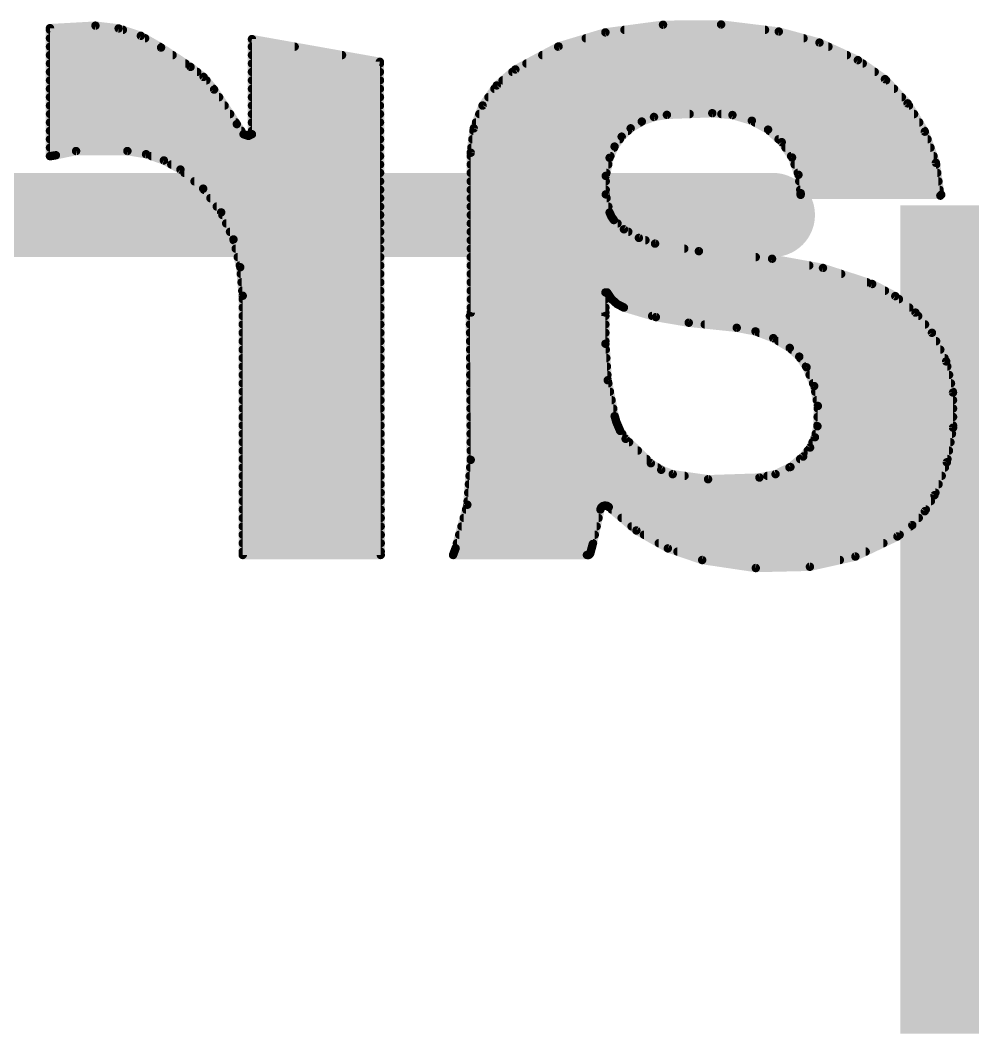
# Model space of a CAD drawing. Extents: x -90 to 26, y -1 to 33.
# Drawn here: x 16.143 to 19.018, y 13.48 to 16.539 of the extents above; entities that cross this region are included whole.
import ezdxf

# ---------------------------------------------------------------- set-up
doc = ezdxf.new("R2010")
doc.units = 0
for name, color, linetype in [('1', 12, 'CONTINUOUS'), ('21', 41, 'CONTINUOUS'), ('22', 40, 'CONTINUOUS')]:
    doc.layers.add(name, color=color, linetype=linetype)

# ---------------------------------------------------------------- blocks, each defined once
blk = doc.blocks.new('RECT')
blk.add_solid([(-0.5, -0.5), (0.5, -0.5), (-0.5, 0.5), (0.5, 0.5)])

msp = doc.modelspace()

# ---------------------------------------------------------------- linework, layer by layer
at = {"layer": '21', "const_width": 0.254}
msp.add_lwpolyline([(18.415, 15.9512), (15.748, 15.9512)], dxfattribs=at)
at = {"layer": '21', "const_width": 0.127}
msp.add_lwpolyline([(18.415, 15.8877, 1), (18.415, 16.0147)], format="xyb", dxfattribs=at)
at = {"layer": '22', "const_width": 0.0127}
for points in [[(16.2395, 16.5151, 1), (16.2267, 16.5151)], [(16.2327, 16.5214, 1), (16.2335, 16.5088)], [(16.2331, 16.5164, 1), (16.2331, 16.5037)], [(16.3711, 16.529, 1), (16.3695, 16.5164)], [(16.3707, 16.5164, 1), (16.3699, 16.529)], [(16.4424, 16.5203, 1), (16.4383, 16.5083)], [(16.4396, 16.508, 1), (16.4411, 16.5206)], [(16.4532, 16.5037, 1), (16.4532, 16.5164)], [(17.967, 16.5164, 1), (17.967, 16.5037)], [(18.0833, 16.5317, 1), (18.0834, 16.519)], [(18.0842, 16.5191, 1), (18.0825, 16.5317)], [(18.2595, 16.5325, 1), (18.258, 16.5199)], [(18.2588, 16.5199, 1), (18.2587, 16.5326)], [(18.3912, 16.5037, 1), (18.3912, 16.5164)], [(16.2331, 16.491, 1), (16.2331, 16.4782)], [(16.5105, 16.4975, 1), (16.5041, 16.4865)], [(16.5053, 16.486, 1), (16.5093, 16.498)], [(16.5201, 16.4782, 1), (16.5201, 16.491)], [(16.8438, 16.4884, 1), (16.8416, 16.4758)], [(16.8491, 16.4821, 1), (16.8363, 16.4821)], [(17.8503, 16.491, 1), (17.8503, 16.4782)], [(17.9087, 16.5087, 1), (17.9103, 16.4961)], [(17.9113, 16.4963, 1), (17.9077, 16.5085)], [(18.4345, 16.511, 1), (18.4311, 16.4988)], [(18.432, 16.4986, 1), (18.4336, 16.5112)], [(18.5074, 16.4782, 1), (18.5074, 16.491)], [(16.2331, 16.4656, 1), (16.2331, 16.4528)], [(16.5719, 16.462, 1), (16.5649, 16.4514)], [(16.5641, 16.4528, 1), (16.5641, 16.4656)], [(16.5652, 16.4512, 1), (16.5716, 16.4622)], [(16.8427, 16.4656, 1), (16.8427, 16.4528)], [(16.9716, 16.4528, 1), (16.9716, 16.4656)], [(17.7668, 16.4656, 1), (17.7668, 16.4528)], [(17.7663, 16.466, 1), (17.77, 16.4538)], [(17.7711, 16.4543, 1), (17.7651, 16.4655)], [(18.5583, 16.4773, 1), (18.553, 16.4657)], [(18.554, 16.4654, 1), (18.5573, 16.4776)], [(18.5826, 16.4528, 1), (18.5826, 16.4656)], [(16.2331, 16.4402, 1), (16.2331, 16.4275)], [(16.6032, 16.4275, 1), (16.6032, 16.4402)], [(16.8427, 16.4402, 1), (16.8427, 16.4275)], [(17.1145, 16.4275, 1), (17.1145, 16.4402)], [(17.719, 16.4402, 1), (17.719, 16.4275)], [(18.6382, 16.4275, 1), (18.6382, 16.4402)], [(18.6752, 16.4238, 1), (18.6678, 16.4134)], [(18.6689, 16.4128, 1), (18.6741, 16.4244)], [(16.2331, 16.4148, 1), (16.2331, 16.402)], [(16.6418, 16.402, 1), (16.6418, 16.4148)], [(16.6612, 16.4032, 1), (16.6534, 16.3932)], [(16.6538, 16.3929, 1), (16.6608, 16.4035)], [(16.8427, 16.4148, 1), (16.8427, 16.402)], [(17.2351, 16.4135, 1), (17.2225, 16.4135)], [(17.2277, 16.4072, 1), (17.2299, 16.4198)], [(17.2288, 16.402, 1), (17.2288, 16.4148)], [(17.6348, 16.3962, 1), (17.6408, 16.385)], [(17.6419, 16.3858, 1), (17.6337, 16.3954)], [(17.6713, 16.4148, 1), (17.6713, 16.402)], [(18.686, 16.402, 1), (18.686, 16.4148)], [(16.2331, 16.3894, 1), (16.2331, 16.3766)], [(16.2331, 16.364, 1), (16.2331, 16.3513)], [(16.6772, 16.3766, 1), (16.6772, 16.3894)], [(16.7016, 16.372, 1), (16.6919, 16.364)], [(16.6929, 16.363, 1), (16.7006, 16.373)], [(16.7053, 16.3513, 1), (16.7053, 16.364)], [(16.8427, 16.3894, 1), (16.8427, 16.3766)], [(16.8427, 16.364, 1), (16.8427, 16.3513)], [(17.2289, 16.3766, 1), (17.2289, 16.3894)], [(17.2289, 16.3513, 1), (17.2289, 16.364)], [(17.5994, 16.364, 1), (17.5994, 16.3513)], [(17.629, 16.3894, 1), (17.629, 16.3766)], [(18.7222, 16.3766, 1), (18.7222, 16.3894)], [(18.7579, 16.3655, 1), (18.7486, 16.3568)], [(18.7496, 16.3559, 1), (18.7569, 16.3663)], [(18.7566, 16.3513, 1), (18.7566, 16.364)], [(16.2331, 16.3386, 1), (16.2331, 16.3258)], [(16.7337, 16.3332, 1), (16.7231, 16.3262)], [(16.7235, 16.3257, 1), (16.7333, 16.3337)], [(16.7263, 16.3258, 1), (16.7263, 16.3386)], [(16.8427, 16.3386, 1), (16.8427, 16.3258)], [(17.2289, 16.3258, 1), (17.2289, 16.3386)], [(17.5745, 16.3386, 1), (17.5745, 16.3258)], [(17.5775, 16.3471, 1), (17.5858, 16.3375)], [(17.5868, 16.3386, 1), (17.5764, 16.346)], [(18.7804, 16.3258, 1), (18.7804, 16.3386)], [(16.2331, 16.3132, 1), (16.2331, 16.3004)], [(16.7435, 16.3004, 1), (16.7435, 16.3132)], [(16.8427, 16.3132, 1), (16.8427, 16.3004)], [(17.229, 16.3004, 1), (17.229, 16.3132)], [(17.5566, 16.3132, 1), (17.5566, 16.3004)], [(18.8041, 16.3004, 1), (18.8041, 16.3132)], [(16.2331, 16.2878, 1), (16.2331, 16.2751)], [(16.7602, 16.2751, 1), (16.7602, 16.2878)], [(16.8427, 16.2878, 1), (16.8427, 16.2751)], [(17.229, 16.2751, 1), (17.229, 16.2878)], [(17.5387, 16.2878, 1), (17.5387, 16.2751)], [(17.5337, 16.2855, 1), (17.5441, 16.2781)], [(17.5448, 16.2795, 1), (17.533, 16.2841)], [(18.827, 16.2915, 1), (18.8162, 16.2849)], [(18.817, 16.2838, 1), (18.8262, 16.2925)], [(18.8257, 16.2751, 1), (18.8257, 16.2878)], [(16.2331, 16.2624, 1), (16.2331, 16.2496)], [(16.2331, 16.237, 1), (16.2331, 16.2242)], [(16.7769, 16.2496, 1), (16.7769, 16.2624)], [(16.7936, 16.2242, 1), (16.7936, 16.237)], [(16.8427, 16.2624, 1), (16.8427, 16.2496)], [(16.8427, 16.237, 1), (16.8427, 16.2242)], [(17.2291, 16.2496, 1), (17.2291, 16.2624)], [(17.2291, 16.2242, 1), (17.2291, 16.237)], [(17.5191, 16.237, 1), (17.5191, 16.2242)], [(17.5289, 16.2624, 1), (17.5289, 16.2496)], [(18.0171, 16.2393, 1), (18.0215, 16.2274)], [(18.0148, 16.2242, 1), (18.0148, 16.237)], [(18.0226, 16.2279, 1), (18.016, 16.2388)], [(18.0551, 16.2534, 1), (18.0572, 16.2408)], [(18.0584, 16.2411, 1), (18.0539, 16.253)], [(18.0948, 16.2598, 1), (18.0952, 16.2472)], [(18.096, 16.2472, 1), (18.094, 16.2598)], [(18.1636, 16.2496, 1), (18.1636, 16.2624)], [(18.2327, 16.2648, 1), (18.2315, 16.2522)], [(18.2323, 16.2522, 1), (18.2319, 16.2648)], [(18.2595, 16.2624, 1), (18.2595, 16.2496)], [(18.2947, 16.259, 1), (18.2911, 16.2469)], [(18.2923, 16.2466, 1), (18.2935, 16.2593)], [(18.3546, 16.2413, 1), (18.3484, 16.2301)], [(18.3497, 16.2296, 1), (18.3533, 16.2418)], [(18.3608, 16.237, 1), (18.3608, 16.2242)], [(18.8412, 16.2496, 1), (18.8412, 16.2624)], [(18.8566, 16.2242, 1), (18.8566, 16.237)], [(16.2331, 16.2116, 1), (16.2331, 16.1989)], [(16.8023, 16.229, 1), (16.7917, 16.222)], [(16.7917, 16.222, 1), (16.8023, 16.229)], [(16.8105, 16.1989, 1), (16.8105, 16.2116)], [(16.8427, 16.2116, 1), (16.8427, 16.1989)], [(17.2292, 16.1989, 1), (17.2292, 16.2116)], [(17.5113, 16.2116, 1), (17.5113, 16.1989)], [(17.5185, 16.2119, 1), (17.5059, 16.2135)], [(17.5063, 16.215, 1), (17.5181, 16.2104)], [(17.9775, 16.1989, 1), (17.9775, 16.2116)], [(17.9824, 16.2182, 1), (17.989, 16.2074)], [(17.99, 16.2081, 1), (17.9814, 16.2175)], [(18.4047, 16.2135, 1), (18.3961, 16.2041)], [(18.3973, 16.2033, 1), (18.4035, 16.2144)], [(18.4044, 16.2116, 1), (18.4044, 16.1989)], [(18.8795, 16.2049, 1), (18.8676, 16.2007)], [(18.8681, 16.1995, 1), (18.879, 16.2061)], [(18.8721, 16.1989, 1), (18.8721, 16.2116)], [(16.2331, 16.1862, 1), (16.2331, 16.1734)], [(16.8193, 16.201, 1), (16.8153, 16.189)], [(16.812, 16.1915, 1), (16.8226, 16.1985)], [(16.8298, 16.1957, 1), (16.8354, 16.1843)], [(16.8306, 16.184, 1), (16.8346, 16.196)], [(16.8363, 16.195, 1), (16.8491, 16.195)], [(16.8455, 16.1893, 1), (16.8399, 16.2007)], [(17.2292, 16.1734, 1), (17.2292, 16.1862)], [(17.5081, 16.1862, 1), (17.5081, 16.1734)], [(17.9543, 16.1924, 1), (17.9629, 16.183)], [(17.953, 16.1734, 1), (17.953, 16.1862)], [(17.9638, 16.184, 1), (17.9535, 16.1914)], [(18.4322, 16.1862, 1), (18.4322, 16.1734)], [(18.4469, 16.1747, 1), (18.4363, 16.1676)], [(18.4373, 16.1665, 1), (18.4459, 16.1759)], [(18.8817, 16.1734, 1), (18.8817, 16.1862)], [(16.2331, 16.1608, 1), (16.2331, 16.1481)], [(16.3119, 16.1506, 1), (16.3119, 16.1379)], [(16.3132, 16.138, 1), (16.3106, 16.1504)], [(16.4679, 16.1505, 1), (16.4657, 16.1379)], [(16.4668, 16.1379, 1), (16.4668, 16.1506)], [(17.2293, 16.1481, 1), (17.2293, 16.1608)], [(17.5095, 16.1392, 1), (17.4967, 16.1392)], [(17.505, 16.1608, 1), (17.505, 16.1481)], [(17.932, 16.1613, 1), (17.9423, 16.154)], [(17.943, 16.1551, 1), (17.9314, 16.1602)], [(17.9357, 16.1481, 1), (17.9357, 16.1608)], [(18.4529, 16.1608, 1), (18.4529, 16.1481)], [(18.8907, 16.1481, 1), (18.8907, 16.1608)], [(16.2267, 16.129, 1), (16.2395, 16.129)], [(16.2331, 16.1354, 1), (16.2331, 16.1227)], [(16.2331, 16.1354, 1), (16.2331, 16.1227)], [(16.2347, 16.1353, 1), (16.2367, 16.1227)], [(16.2357, 16.1227, 1), (16.2357, 16.1354)], [(16.2357, 16.1227, 1), (16.2357, 16.1354)], [(16.2496, 16.1377, 1), (16.2522, 16.1253)], [(16.2519, 16.1252, 1), (16.2499, 16.1378)], [(16.5251, 16.1407, 1), (16.5209, 16.1287)], [(16.522, 16.1284, 1), (16.5241, 16.1409)], [(16.5393, 16.1354, 1), (16.5393, 16.1227)], [(16.5799, 16.1215, 1), (16.5738, 16.1104)], [(16.5748, 16.1099, 1), (16.579, 16.1219)], [(17.2293, 16.1227, 1), (17.2293, 16.1354)], [(17.4968, 16.14, 1), (17.5094, 16.1384)], [(17.5031, 16.1354, 1), (17.5031, 16.1227)], [(17.9164, 16.1265, 1), (17.928, 16.1213)], [(17.9284, 16.1226, 1), (17.916, 16.1252)], [(17.9245, 16.1227, 1), (17.9245, 16.1354)], [(18.47, 16.1354, 1), (18.47, 16.1227)], [(18.4787, 16.1271, 1), (18.4668, 16.1227)], [(18.4675, 16.1214, 1), (18.4781, 16.1285)], [(18.8998, 16.1227, 1), (18.8998, 16.1354)], [(18.9133, 16.1095, 1), (18.9007, 16.1078)], [(16.5992, 16.11, 1), (16.5992, 16.0972)], [(16.6309, 16.0933, 1), (16.6227, 16.0835)], [(16.6237, 16.0828, 1), (16.6299, 16.094)], [(16.6389, 16.0846, 1), (16.6389, 16.0719)], [(17.2293, 16.0972, 1), (17.2293, 16.11)], [(17.2294, 16.0719, 1), (17.2294, 16.0846)], [(17.5031, 16.11, 1), (17.5031, 16.0972)], [(17.5031, 16.0846, 1), (17.5031, 16.0719)], [(17.9124, 16.0719, 1), (17.9124, 16.0846)], [(17.9179, 16.0972, 1), (17.9179, 16.11)], [(18.4807, 16.11, 1), (18.4807, 16.0972)], [(18.4901, 16.0846, 1), (18.4901, 16.0719)], [(18.901, 16.1065, 1), (18.913, 16.1108)], [(18.9077, 16.0972, 1), (18.9077, 16.11)], [(18.9111, 16.0719, 1), (18.9111, 16.0846)], [(16.6692, 16.0592, 1), (16.6692, 16.0465)], [(17.2294, 16.0465, 1), (17.2294, 16.0592)], [(17.5031, 16.0592, 1), (17.5031, 16.0465)], [(17.9043, 16.0706, 1), (17.9167, 16.068)], [(17.9169, 16.0693, 1), (17.9042, 16.0693)], [(17.9105, 16.0465, 1), (17.9105, 16.0592)], [(18.4985, 16.0734, 1), (18.4859, 16.0719)], [(18.4863, 16.0704, 1), (18.4982, 16.0748)], [(18.4946, 16.0592, 1), (18.4946, 16.0465)], [(18.9146, 16.0465, 1), (18.9146, 16.0592)], [(16.7006, 16.0345, 1), (16.6904, 16.0268)], [(16.6914, 16.0258, 1), (16.6996, 16.0355)], [(16.698, 16.0338, 1), (16.698, 16.021)], [(17.2295, 16.021, 1), (17.2295, 16.0338)], [(17.5031, 16.0338, 1), (17.5031, 16.021)], [(17.9105, 16.021, 1), (17.9105, 16.0338)], [(18.4976, 16.0338, 1), (18.4976, 16.021)], [(18.5052, 16.0172, 1), (18.4924, 16.0172)], [(18.9181, 16.021, 1), (18.9181, 16.0338)], [(16.7173, 16.0084, 1), (16.7173, 15.9957)], [(17.2295, 15.9957, 1), (17.2295, 16.0084)], [(17.5031, 16.0084, 1), (17.5031, 15.9957)], [(17.9167, 16.0147, 1), (17.9043, 16.0121)], [(17.9042, 16.0134, 1), (17.9169, 16.0134)], [(17.913, 15.9957, 1), (17.913, 16.0084)], [(18.4988, 16.0186, 1), (18.4988, 16.0058)], [(18.4924, 16.0122, 1), (18.5052, 16.0122)], [(18.4925, 16.0165, 1), (18.5051, 16.0179)], [(18.9159, 16.014, 1), (18.9251, 16.0052)], [(18.9142, 16.0087, 1), (18.9268, 16.0105)], [(18.9276, 16.0078, 1), (18.9184, 16.0166)], [(18.923, 16.0058, 1), (18.923, 16.0186)], [(16.7365, 15.983, 1), (16.7365, 15.9703)], [(16.7555, 15.9618, 1), (16.744, 15.9566)], [(16.7447, 15.9553, 1), (16.7548, 15.963)], [(17.2296, 15.9703, 1), (17.2296, 15.983)], [(17.5031, 15.983, 1), (17.5031, 15.9703)], [(17.928, 15.9613, 1), (17.9164, 15.9563)], [(17.9184, 15.9703, 1), (17.9184, 15.983)], [(16.7534, 15.9575, 1), (16.7534, 15.9449)], [(16.7649, 15.9322, 1), (16.7649, 15.9195)], [(17.2296, 15.9449, 1), (17.2296, 15.9575)], [(17.2297, 15.9195, 1), (17.2297, 15.9322)], [(17.5031, 15.9575, 1), (17.5031, 15.9449)], [(17.5031, 15.9322, 1), (17.5031, 15.9195)], [(17.916, 15.9575, 1), (17.9284, 15.9601)], [(17.9327, 15.9504, 1), (17.9222, 15.9432)], [(17.9216, 15.9442, 1), (17.9333, 15.9493)], [(17.9255, 15.9449, 1), (17.9255, 15.9575)], [(17.9392, 15.9407, 1), (17.9306, 15.9313)], [(17.9297, 15.9324, 1), (17.9401, 15.9396)], [(17.946, 15.9195, 1), (17.946, 15.9322)], [(16.7765, 15.9068, 1), (16.7765, 15.8941)], [(17.2297, 15.8941, 1), (17.2297, 15.9068)], [(17.5031, 15.9068, 1), (17.5031, 15.8941)], [(17.9686, 15.9135, 1), (17.9622, 15.9025)], [(17.9611, 15.9033, 1), (17.9697, 15.9127)], [(17.9786, 15.8941, 1), (17.9786, 15.9068)], [(16.7931, 15.879, 1), (16.7807, 15.876)], [(16.7811, 15.8749, 1), (16.7927, 15.8801)], [(16.7875, 15.8813, 1), (16.7875, 15.8687)], [(17.2297, 15.8687, 1), (17.2297, 15.8813)], [(17.5031, 15.8813, 1), (17.5031, 15.8687)], [(18.0125, 15.888, 1), (18.0083, 15.8761)], [(18.0072, 15.8765, 1), (18.0136, 15.8876)], [(18.0304, 15.8687, 1), (18.0304, 15.8813)], [(18.0605, 15.8711, 1), (18.0583, 15.8585)], [(18.0573, 15.8588, 1), (18.0615, 15.8708)], [(16.7937, 15.8559, 1), (16.7937, 15.8433)], [(17.2298, 15.8433, 1), (17.2298, 15.8559)], [(17.5031, 15.8559, 1), (17.5031, 15.8433)], [(18.1475, 15.8433, 1), (18.1475, 15.8559)], [(18.1922, 15.8483, 1), (18.1908, 15.8357)], [(18.1904, 15.8357, 1), (18.1926, 15.8483)], [(16.7999, 15.8306, 1), (16.7999, 15.8179)], [(17.2298, 15.8179, 1), (17.2298, 15.8306)], [(17.5031, 15.8306, 1), (17.5031, 15.8179)], [(18.3633, 15.8179, 1), (18.3633, 15.8306)], [(18.4136, 15.8253, 1), (18.4114, 15.8129)], [(18.4118, 15.8128, 1), (18.4132, 15.8254)], [(16.8061, 15.8051, 1), (16.8061, 15.7925)], [(16.8137, 15.7941, 1), (16.801, 15.793)], [(16.8012, 15.792, 1), (16.8135, 15.795)], [(16.8091, 15.7797, 1), (16.8091, 15.7671)], [(17.2299, 15.7925, 1), (17.2299, 15.8051)], [(17.2299, 15.7671, 1), (17.2299, 15.7797)], [(17.5031, 15.8051, 1), (17.5031, 15.7925)], [(17.5031, 15.7797, 1), (17.5031, 15.7671)], [(18.5247, 15.7925, 1), (18.5247, 15.8051)], [(18.5682, 15.7973, 1), (18.5642, 15.7853)], [(18.5651, 15.7851, 1), (18.5673, 15.7976)], [(18.6211, 15.7671, 1), (18.6211, 15.7797)], [(16.8113, 15.7544, 1), (16.8113, 15.7417)], [(17.23, 15.7417, 1), (17.23, 15.7544)], [(17.5031, 15.7544, 1), (17.5031, 15.7417)], [(18.699, 15.7417, 1), (18.699, 15.7544)], [(18.7177, 15.7485, 1), (18.7117, 15.7373)], [(18.7127, 15.7369, 1), (18.7167, 15.7489)], [(16.8135, 15.7289, 1), (16.8135, 15.7163)], [(17.23, 15.7163, 1), (17.23, 15.7289)], [(17.5031, 15.7289, 1), (17.5031, 15.7163)], [(17.9095, 15.7239, 1), (17.9095, 15.7112)], [(17.9159, 15.7175, 1), (17.9032, 15.7175)], [(17.9199, 15.721, 1), (17.9093, 15.714)], [(17.9146, 15.7112, 1), (17.9146, 15.7239)], [(18.7533, 15.7163, 1), (18.7533, 15.7289)], [(16.8212, 15.7074, 1), (16.8085, 15.7074)], [(16.8085, 15.7069, 1), (16.8211, 15.7079)], [(16.8148, 15.7035, 1), (16.8148, 15.6909)], [(17.2301, 15.6909, 1), (17.2301, 15.7035)], [(17.5031, 15.7035, 1), (17.5031, 15.6909)], [(17.9095, 15.6909, 1), (17.9095, 15.7035)], [(17.9317, 15.7028, 1), (17.9232, 15.6933)], [(17.9284, 15.7035, 1), (17.9284, 15.6909)], [(17.9221, 15.6946, 1), (17.9327, 15.7016)], [(17.9476, 15.6881, 1), (17.9418, 15.6769)], [(17.9405, 15.6778, 1), (17.949, 15.6872)], [(18.7884, 15.7112, 1), (18.7803, 15.7014)], [(18.7814, 15.7007, 1), (18.7873, 15.7119)], [(18.7955, 15.6909, 1), (18.7955, 15.7035)], [(16.8148, 15.6782, 1), (16.8148, 15.6655)], [(17.2301, 15.6655, 1), (17.2301, 15.6782)], [(17.4967, 15.6566, 1), (17.5095, 15.6566)], [(17.5031, 15.6782, 1), (17.5031, 15.6655)], [(17.5031, 15.663, 1), (17.5031, 15.6503)], [(17.9032, 15.6566, 1), (17.9159, 15.6566)], [(17.9095, 15.6655, 1), (17.9095, 15.6782)], [(17.9095, 15.6503, 1), (17.9095, 15.663)], [(17.9672, 15.6779, 1), (17.9636, 15.6657)], [(17.9654, 15.6782, 1), (17.9654, 15.6655)], [(17.9625, 15.6662, 1), (17.9683, 15.6774)], [(18.8266, 15.6655, 1), (18.8266, 15.6782)], [(18.8502, 15.6606, 1), (18.8404, 15.6525)], [(18.8413, 15.6516, 1), (18.8493, 15.6615)], [(16.8148, 15.6527, 1), (16.8148, 15.6401)], [(16.8148, 15.6273, 1), (16.8148, 15.6147)], [(17.2301, 15.6401, 1), (17.2301, 15.6527)], [(17.2302, 15.6147, 1), (17.2302, 15.6273)], [(17.5069, 15.6464, 1), (17.4943, 15.6464)], [(17.5006, 15.6527, 1), (17.5006, 15.6401)], [(17.5007, 15.6273, 1), (17.5007, 15.6147)], [(17.9159, 15.6464, 1), (17.9032, 15.6464)], [(17.9095, 15.6401, 1), (17.9095, 15.6527)], [(17.9095, 15.6147, 1), (17.9095, 15.6273)], [(18.0506, 15.6527, 1), (18.0506, 15.6401)], [(18.0629, 15.6493, 1), (18.0608, 15.6368)], [(18.06, 15.637, 1), (18.0636, 15.6491)], [(18.1617, 15.6324, 1), (18.1603, 15.6198)], [(18.1599, 15.6198, 1), (18.1621, 15.6324)], [(18.2093, 15.6273, 1), (18.2093, 15.6147)], [(18.8536, 15.6401, 1), (18.8536, 15.6527)], [(18.8743, 15.6147, 1), (18.8743, 15.6273)], [(16.8148, 15.602, 1), (16.8148, 15.5893)], [(17.2302, 15.5893, 1), (17.2302, 15.602)], [(17.5009, 15.602, 1), (17.5009, 15.5893)], [(17.9095, 15.5893, 1), (17.9095, 15.602)], [(18.307, 15.617, 1), (18.3046, 15.6046)], [(18.3051, 15.6045, 1), (18.3065, 15.6171)], [(18.3647, 15.6059, 1), (18.3602, 15.594)], [(18.3612, 15.5937, 1), (18.3636, 15.6062)], [(18.3739, 15.602, 1), (18.3739, 15.5893)], [(18.9008, 15.5984, 1), (18.8894, 15.5928)], [(18.8902, 15.5916, 1), (18.9, 15.5996)], [(18.8951, 15.5893, 1), (18.8951, 15.602)], [(16.8148, 15.5766, 1), (16.8148, 15.5639)], [(17.2303, 15.5639, 1), (17.2303, 15.5766)], [(17.501, 15.5766, 1), (17.501, 15.5639)], [(17.9158, 15.563, 1), (17.9032, 15.5622)], [(17.9095, 15.5639, 1), (17.9095, 15.5766)], [(18.4196, 15.5849, 1), (18.413, 15.574)], [(18.414, 15.5735, 1), (18.4186, 15.5854)], [(18.4318, 15.5766, 1), (18.4318, 15.5639)], [(18.9077, 15.5639, 1), (18.9077, 15.5766)], [(16.8148, 15.5511, 1), (16.8148, 15.5385)], [(17.2303, 15.5385, 1), (17.2303, 15.5511)], [(17.5012, 15.5511, 1), (17.5012, 15.5385)], [(17.9032, 15.5626, 1), (17.9159, 15.5626)], [(17.9106, 15.5385, 1), (17.9106, 15.5511)], [(18.4701, 15.5546, 1), (18.4615, 15.5452)], [(18.4625, 15.5444, 1), (18.4691, 15.5554)], [(18.4714, 15.5511, 1), (18.4714, 15.5385)], [(18.9204, 15.5385, 1), (18.9204, 15.5511)], [(16.8148, 15.5258, 1), (16.8148, 15.5131)], [(17.2304, 15.5131, 1), (17.2304, 15.5258)], [(17.5013, 15.5258, 1), (17.5013, 15.5131)], [(17.9123, 15.5131, 1), (17.9123, 15.5258)], [(18.4998, 15.5272, 1), (18.4893, 15.52)], [(18.4903, 15.5189, 1), (18.4988, 15.5283)], [(18.4975, 15.5258, 1), (18.4975, 15.5131)], [(18.9442, 15.5107, 1), (18.9318, 15.508)], [(18.9323, 15.5065, 1), (18.9437, 15.5122)], [(18.933, 15.5131, 1), (18.933, 15.5258)], [(16.8148, 15.5004, 1), (16.8148, 15.4877)], [(16.8148, 15.4749, 1), (16.8148, 15.4623)], [(17.2304, 15.4877, 1), (17.2304, 15.5004)], [(17.2305, 15.4623, 1), (17.2305, 15.4749)], [(17.5015, 15.5004, 1), (17.5015, 15.4877)], [(17.5016, 15.4749, 1), (17.5016, 15.4623)], [(17.9139, 15.4877, 1), (17.9139, 15.5004)], [(17.9155, 15.4623, 1), (17.9155, 15.4749)], [(18.5149, 15.5004, 1), (18.5149, 15.4877)], [(18.5225, 15.4939, 1), (18.5107, 15.4891)], [(18.5114, 15.4879, 1), (18.5218, 15.4951)], [(18.5259, 15.4749, 1), (18.5259, 15.4623)], [(18.9414, 15.4877, 1), (18.9414, 15.5004)], [(18.9469, 15.4623, 1), (18.9469, 15.4749)], [(16.8148, 15.4496, 1), (16.8148, 15.4369)], [(17.2305, 15.4369, 1), (17.2305, 15.4496)], [(17.5018, 15.4496, 1), (17.5018, 15.4369)], [(17.9228, 15.4537, 1), (17.9103, 15.4512)], [(17.9102, 15.4521, 1), (17.9229, 15.4529)], [(17.9183, 15.4369, 1), (17.9183, 15.4496)], [(18.5362, 15.4496, 1), (18.5362, 15.4369)], [(18.9525, 15.4369, 1), (18.9525, 15.4496)], [(16.8148, 15.4242, 1), (16.8148, 15.4115)], [(17.2305, 15.4115, 1), (17.2305, 15.4242)], [(17.5019, 15.4242, 1), (17.5019, 15.4115)], [(17.9232, 15.4115, 1), (17.9232, 15.4242)], [(18.5458, 15.436, 1), (18.5333, 15.4337)], [(18.5337, 15.4325, 1), (18.5455, 15.4373)], [(18.5428, 15.4242, 1), (18.5428, 15.4115)], [(18.9649, 15.4153, 1), (18.9523, 15.4153)], [(18.9524, 15.4139, 1), (18.9648, 15.4167)], [(18.9581, 15.4115, 1), (18.9581, 15.4242)], [(16.8148, 15.3987, 1), (16.8148, 15.3861)], [(17.2306, 15.3861, 1), (17.2306, 15.3987)], [(17.5021, 15.3987, 1), (17.5021, 15.3861)], [(17.9282, 15.3861, 1), (17.9282, 15.3987)], [(18.5475, 15.3987, 1), (18.5475, 15.3861)], [(18.5571, 15.3747, 1), (18.5444, 15.3749)], [(18.9587, 15.3861, 1), (18.9587, 15.3987)], [(16.8148, 15.3734, 1), (16.8148, 15.3607)], [(17.2306, 15.3607, 1), (17.2306, 15.3734)], [(17.5022, 15.3734, 1), (17.5022, 15.3607)], [(17.9436, 15.3459, 1), (17.9314, 15.3423)], [(17.9331, 15.3607, 1), (17.9331, 15.3734)], [(18.5506, 15.3734, 1), (18.5506, 15.3607)], [(18.5445, 15.3736, 1), (18.557, 15.376)], [(18.9587, 15.3607, 1), (18.9587, 15.3734)], [(16.8148, 15.348, 1), (16.8148, 15.3353)], [(16.8148, 15.3225, 1), (16.8148, 15.3099)], [(17.2307, 15.3353, 1), (17.2307, 15.348)], [(17.2307, 15.3099, 1), (17.2307, 15.3225)], [(17.5024, 15.348, 1), (17.5024, 15.3353)], [(17.5025, 15.3225, 1), (17.5025, 15.3099)], [(17.9313, 15.3429, 1), (17.9437, 15.3453)], [(17.9484, 15.3289, 1), (17.9368, 15.3239)], [(17.9365, 15.3246, 1), (17.9487, 15.3282)], [(17.9382, 15.3353, 1), (17.9382, 15.348)], [(17.947, 15.3099, 1), (17.947, 15.3225)], [(18.5496, 15.3225, 1), (18.5496, 15.3099)], [(18.5558, 15.3123, 1), (18.5434, 15.3151)], [(18.5501, 15.348, 1), (18.5501, 15.3353)], [(18.9588, 15.3353, 1), (18.9588, 15.348)], [(18.9588, 15.3099, 1), (18.9588, 15.3225)], [(16.8148, 15.2972, 1), (16.8148, 15.2845)], [(17.2308, 15.2845, 1), (17.2308, 15.2972)], [(17.5026, 15.2972, 1), (17.5026, 15.2845)], [(17.9593, 15.3032, 1), (17.9488, 15.296)], [(17.9482, 15.2971, 1), (17.9599, 15.3021)], [(17.9601, 15.2845, 1), (17.9601, 15.2972)], [(18.5443, 15.2972, 1), (18.5443, 15.2845)], [(18.5433, 15.3138, 1), (18.5559, 15.3136)], [(18.9525, 15.3092, 1), (18.9652, 15.3092)], [(18.9651, 15.3081, 1), (18.9526, 15.3103)], [(18.9555, 15.2845, 1), (18.9555, 15.2972)], [(16.8148, 15.2718, 1), (16.8148, 15.2591)], [(17.2308, 15.2591, 1), (17.2308, 15.2718)], [(17.5028, 15.2718, 1), (17.5028, 15.2591)], [(17.9749, 15.2802, 1), (17.9661, 15.271)], [(17.9653, 15.272, 1), (17.9757, 15.2792)], [(17.981, 15.2591, 1), (17.981, 15.2718)], [(18.5348, 15.2718, 1), (18.5348, 15.2591)], [(18.5357, 15.2818, 1), (18.5481, 15.2789)], [(18.5476, 15.2776, 1), (18.5362, 15.283)], [(18.951, 15.2591, 1), (18.951, 15.2718)], [(16.8148, 15.2463, 1), (16.8148, 15.2337)], [(17.2309, 15.2337, 1), (17.2309, 15.2463)], [(17.5029, 15.2463, 1), (17.5029, 15.2337)], [(18.0073, 15.2337, 1), (18.0073, 15.2463)], [(18.5104, 15.2173, 1), (18.5024, 15.2271)], [(18.5201, 15.2463, 1), (18.5201, 15.2337)], [(18.5215, 15.2521, 1), (18.533, 15.2466)], [(18.5323, 15.2455, 1), (18.5222, 15.2532)], [(18.9464, 15.2337, 1), (18.9464, 15.2463)], [(16.8148, 15.221, 1), (16.8148, 15.2083)], [(17.2309, 15.2083, 1), (17.2309, 15.221)], [(17.5031, 15.221, 1), (17.5031, 15.2083)], [(17.5094, 15.2116, 1), (17.4968, 15.2126)], [(17.4968, 15.2121, 1), (17.5094, 15.2121)], [(18.0336, 15.2083, 1), (18.0336, 15.221)], [(18.0501, 15.2073, 1), (18.0433, 15.1965)], [(18.0423, 15.1973, 1), (18.0511, 15.2065)], [(18.4707, 15.1849, 1), (18.4652, 15.1963)], [(18.4972, 15.221, 1), (18.4972, 15.2083)], [(18.5014, 15.2261, 1), (18.5114, 15.2183)], [(18.9338, 15.2059, 1), (18.9463, 15.2036)], [(18.946, 15.2025, 1), (18.9341, 15.207)], [(18.9418, 15.2083, 1), (18.9418, 15.221)], [(16.8148, 15.1956, 1), (16.8148, 15.1829)], [(16.8148, 15.1701, 1), (16.8148, 15.1575)], [(17.2309, 15.1829, 1), (17.2309, 15.1956)], [(17.231, 15.1575, 1), (17.231, 15.1701)], [(17.4994, 15.1701, 1), (17.4994, 15.1575)], [(17.5014, 15.1956, 1), (17.5014, 15.1829)], [(18.0668, 15.1829, 1), (18.0668, 15.1956)], [(18.0803, 15.188, 1), (18.0758, 15.1761)], [(18.0746, 15.1767, 1), (18.0814, 15.1874)], [(18.1136, 15.1752, 1), (18.1118, 15.1626)], [(18.1104, 15.163, 1), (18.115, 15.1748)], [(18.1483, 15.1575, 1), (18.1483, 15.1701)], [(18.3985, 15.1701, 1), (18.3985, 15.1575)], [(18.4203, 15.1747, 1), (18.4259, 15.1633)], [(18.4244, 15.1628, 1), (18.4218, 15.1752)], [(18.4651, 15.1956, 1), (18.4651, 15.1829)], [(18.4639, 15.1955, 1), (18.472, 15.1857)], [(18.9246, 15.1575, 1), (18.9246, 15.1701)], [(18.9342, 15.1829, 1), (18.9342, 15.1956)], [(16.8148, 15.1448, 1), (16.8148, 15.1321)], [(17.231, 15.1321, 1), (17.231, 15.1448)], [(17.4975, 15.1448, 1), (17.4975, 15.1321)], [(18.2192, 15.1599, 1), (18.2196, 15.1473)], [(18.2185, 15.1473, 1), (18.2203, 15.1599)], [(18.3731, 15.1649, 1), (18.3757, 15.1525)], [(18.3746, 15.1524, 1), (18.3742, 15.165)], [(18.9151, 15.1321, 1), (18.9151, 15.1448)], [(16.8148, 15.1194, 1), (16.8148, 15.1067)], [(17.2311, 15.1067, 1), (17.2311, 15.1194)], [(17.4955, 15.1194, 1), (17.4955, 15.1067)], [(18.8968, 15.1076, 1), (18.9086, 15.1032)], [(18.9081, 15.1021, 1), (18.8973, 15.1087)], [(18.9056, 15.1067, 1), (18.9056, 15.1194)], [(16.8148, 15.0939, 1), (16.8148, 15.0813)], [(17.2311, 15.0813, 1), (17.2311, 15.0939)], [(17.4864, 15.0771, 1), (17.4991, 15.0761)], [(17.4989, 15.075, 1), (17.4866, 15.0783)], [(17.4936, 15.0939, 1), (17.4936, 15.0813)], [(17.9027, 15.0656, 1), (17.891, 15.0707)], [(17.8999, 15.0785, 1), (17.9035, 15.0664)], [(17.9059, 15.0677, 1), (17.8975, 15.0772)], [(17.9088, 15.0806, 1), (17.907, 15.068)], [(17.9097, 15.0682, 1), (17.9061, 15.0804)], [(17.9178, 15.0787, 1), (17.9108, 15.0681)], [(17.9134, 15.0671, 1), (17.9152, 15.0796)], [(17.9238, 15.0746, 1), (17.9156, 15.065)], [(17.9162, 15.0645, 1), (17.9232, 15.0751)], [(18.8919, 15.0813, 1), (18.8919, 15.0939)], [(16.8148, 15.0686, 1), (16.8148, 15.0559)], [(17.2312, 15.0559, 1), (17.2312, 15.0686)], [(17.4889, 15.0686, 1), (17.4889, 15.0559)], [(17.8885, 15.0647, 1), (17.9001, 15.0597)], [(17.9005, 15.0608, 1), (17.8881, 15.0636)], [(17.8926, 15.0729, 1), (17.9011, 15.0634)], [(17.8943, 15.0559, 1), (17.8943, 15.0686)], [(17.9286, 15.0686, 1), (17.9286, 15.0559)], [(18.8681, 15.0604, 1), (18.8789, 15.0538)], [(18.8782, 15.0529, 1), (18.8688, 15.0613)], [(18.8766, 15.0559, 1), (18.8766, 15.0686)], [(16.8148, 15.0432, 1), (16.8148, 15.0305)], [(16.8148, 15.0177, 1), (16.8148, 15.0051)], [(17.2312, 15.0305, 1), (17.2312, 15.0432)], [(17.2312, 15.0051, 1), (17.2312, 15.0177)], [(17.4752, 15.0177, 1), (17.4752, 15.0051)], [(17.482, 15.0432, 1), (17.482, 15.0305)], [(17.8831, 15.0051, 1), (17.8831, 15.0177)], [(17.8887, 15.0305, 1), (17.8887, 15.0432)], [(17.9585, 15.0432, 1), (17.9585, 15.0305)], [(17.9884, 15.0177, 1), (17.9884, 15.0051)], [(18.8311, 15.0194, 1), (18.8405, 15.0109)], [(18.8309, 15.0051, 1), (18.8309, 15.0177)], [(18.8396, 15.0101, 1), (18.8319, 15.0202)], [(18.8553, 15.0305, 1), (18.8553, 15.0432)], [(16.8148, 14.9924, 1), (16.8148, 14.9797)], [(17.2313, 14.9797, 1), (17.2313, 14.9924)], [(17.4683, 14.9924, 1), (17.4683, 14.9797)], [(17.8775, 14.9797, 1), (17.8775, 14.9924)], [(18.0061, 15.0045, 1), (17.9999, 14.9934)], [(17.9989, 14.9941, 1), (18.0071, 15.0038)], [(18.0259, 14.9924, 1), (18.0259, 14.9797)], [(18.7871, 14.986, 1), (18.7947, 14.9758)], [(18.7936, 14.9752, 1), (18.7882, 14.9866)], [(18.7976, 14.9797, 1), (18.7976, 14.9924)], [(16.8148, 14.967, 1), (16.8148, 14.9543)], [(17.2313, 14.9543, 1), (17.2313, 14.967)], [(17.4615, 14.967, 1), (17.4615, 14.9543)], [(17.8652, 14.9595, 1), (17.8776, 14.9567)], [(17.8775, 14.9564, 1), (17.8653, 14.9598)], [(17.872, 14.9543, 1), (17.872, 14.967)], [(18.0706, 14.967, 1), (18.0706, 14.9543)], [(18.7484, 14.9543, 1), (18.7484, 14.967)], [(16.8148, 14.9314, 1), (16.8148, 14.9187)], [(16.8085, 14.925, 1), (16.8212, 14.925)], [(16.8148, 14.9415, 1), (16.8148, 14.9289)], [(17.2251, 14.925, 1), (17.2377, 14.925)], [(17.2314, 14.9289, 1), (17.2314, 14.9415)], [(17.2314, 14.9187, 1), (17.2314, 14.9314)], [(17.4498, 14.9314, 1), (17.4498, 14.9187)], [(17.4438, 14.9272, 1), (17.4558, 14.9228)], [(17.4536, 14.9415, 1), (17.4536, 14.9289)], [(17.4513, 14.9471, 1), (17.4635, 14.9437)], [(17.4634, 14.9432, 1), (17.4514, 14.9476)], [(17.8542, 14.9313, 1), (17.8532, 14.9187)], [(17.855, 14.9303, 1), (17.8607, 14.919)], [(17.8537, 14.9187, 1), (17.8537, 14.9314)], [(17.8562, 14.9299, 1), (17.867, 14.9232)], [(17.8573, 14.9183, 1), (17.8584, 14.931)], [(17.8577, 14.9318, 1), (17.8699, 14.9284)], [(17.8692, 14.9268, 1), (17.8584, 14.9334)], [(17.8645, 14.9209, 1), (17.8587, 14.9322)], [(17.8652, 14.9289, 1), (17.8652, 14.9415)], [(18.1001, 14.951, 1), (18.096, 14.939)], [(18.0949, 14.9395, 1), (18.1012, 14.9505)], [(18.1269, 14.9415, 1), (18.1269, 14.9289)], [(18.6613, 14.9261, 1), (18.6667, 14.9146)], [(18.6654, 14.9141, 1), (18.6626, 14.9265)], [(18.6951, 14.9289, 1), (18.6951, 14.9415)], [(18.2025, 14.9161, 1), (18.2007, 14.9035)], [(18.2016, 14.9162, 1), (18.2016, 14.9035)], [(18.1996, 14.9038, 1), (18.2036, 14.9158)], [(18.3632, 14.892, 1), (18.3635, 14.8793)], [(18.3624, 14.8794, 1), (18.3643, 14.892)], [(18.5254, 14.8957, 1), (18.5282, 14.8833)], [(18.5269, 14.8832, 1), (18.5267, 14.8958)], [(18.6171, 14.9035, 1), (18.6171, 14.9162)]]:
    msp.add_lwpolyline(points, format="xyb", dxfattribs=at)
at = {"layer": '22', "const_width": 0.0254}
for points in [[(16.3703, 16.5227), (16.2331, 16.5151)], [(16.2331, 16.5151), (16.2331, 16.129)], [(16.2331, 16.51), (16.4532, 16.51)], [(16.4404, 16.5143), (16.3703, 16.5227)], [(16.5073, 16.492), (16.4404, 16.5143)], [(17.9095, 16.5024), (18.0834, 16.5254)], [(17.967, 16.51), (18.3912, 16.51)], [(18.0834, 16.5254), (18.2587, 16.5262)], [(18.2587, 16.5262), (18.4328, 16.5049)], [(16.2331, 16.4846), (16.5201, 16.4846)], [(16.5684, 16.4567), (16.5073, 16.492)], [(17.2288, 16.4135), (16.8427, 16.4821)], [(16.8427, 16.4821), (16.8427, 16.195)], [(17.7681, 16.4599), (17.9095, 16.5024)], [(17.8503, 16.4846), (18.5074, 16.4846)], [(18.4328, 16.5049), (18.5557, 16.4715)], [(16.2331, 16.4592), (16.5641, 16.4592)], [(16.6573, 16.3982), (16.5684, 16.4567)], [(16.8427, 16.4592), (16.9716, 16.4592)], [(17.6378, 16.3906), (17.7681, 16.4599)], [(17.7668, 16.4592), (18.5826, 16.4592)], [(18.5557, 16.4715), (18.6715, 16.4186)], [(16.2331, 16.4338), (16.6032, 16.4338)], [(16.8427, 16.4338), (17.1145, 16.4338)], [(17.719, 16.4338), (18.6382, 16.4338)], [(18.6715, 16.4186), (18.7533, 16.3611)], [(16.2331, 16.4084), (16.6418, 16.4084)], [(16.6968, 16.368), (16.6573, 16.3982)], [(16.8427, 16.4084), (17.2288, 16.4084)], [(17.2314, 14.925), (17.2288, 16.4135)], [(17.5816, 16.3423), (17.6378, 16.3906)], [(17.6713, 16.4084), (18.686, 16.4084)], [(16.2331, 16.383), (16.6772, 16.383)], [(16.2331, 16.3576), (16.7053, 16.3576)], [(16.7284, 16.3297), (16.6968, 16.368)], [(16.8427, 16.383), (17.2289, 16.383)], [(16.8427, 16.3576), (17.2289, 16.3576)], [(17.5994, 16.3576), (18.7566, 16.3576)], [(17.629, 16.383), (18.7222, 16.383)], [(18.7533, 16.3611), (18.8216, 16.2882)], [(16.2331, 16.3322), (16.7263, 16.3322)], [(16.797, 16.2255), (16.7284, 16.3297)], [(16.8427, 16.3322), (17.2289, 16.3322)], [(17.5389, 16.2818), (17.5816, 16.3423)], [(17.5745, 16.3322), (18.7804, 16.3322)], [(16.2331, 16.3068), (16.7435, 16.3068)], [(16.8427, 16.3068), (17.229, 16.3068)], [(17.5566, 16.3068), (18.8041, 16.3068)], [(16.2331, 16.2814), (16.7602, 16.2814)], [(16.8427, 16.2814), (17.229, 16.2814)], [(17.5122, 16.2127), (17.5389, 16.2818)], [(17.5387, 16.2814), (18.8257, 16.2814)], [(18.8216, 16.2882), (18.8736, 16.2028)], [(16.2331, 16.256), (16.7769, 16.256)], [(16.2331, 16.2306), (16.7936, 16.2306)], [(16.8427, 16.256), (17.2291, 16.256)], [(16.8427, 16.2306), (17.2291, 16.2306)], [(17.5191, 16.2306), (18.0148, 16.2306)], [(17.5289, 16.256), (18.1636, 16.256)], [(18.0193, 16.2334), (17.9857, 16.2128)], [(18.0562, 16.2471), (18.0193, 16.2334)], [(18.095, 16.2535), (18.0562, 16.2471)], [(18.2321, 16.2585), (18.095, 16.2535)], [(18.2929, 16.253), (18.2321, 16.2585)], [(18.2595, 16.256), (18.8412, 16.256)], [(18.3515, 16.2357), (18.2929, 16.253)], [(18.4004, 16.2088), (18.3515, 16.2357)], [(18.3608, 16.2306), (18.8566, 16.2306)], [(16.2331, 16.2052), (16.8105, 16.2052)], [(16.8173, 16.195), (16.797, 16.2255)], [(16.8427, 16.2052), (17.2292, 16.2052)], [(17.5031, 16.1392), (17.5122, 16.2127)], [(17.5113, 16.2052), (17.9775, 16.2052)], [(17.9857, 16.2128), (17.9586, 16.1877)], [(18.4416, 16.1712), (18.4004, 16.2088)], [(18.4044, 16.2052), (18.8721, 16.2052)], [(18.8736, 16.2028), (18.907, 16.1086)], [(16.2331, 16.1798), (17.2292, 16.1798)], [(16.8326, 16.19), (16.8173, 16.195)], [(16.8427, 16.195), (16.8326, 16.19)], [(17.5081, 16.1798), (17.953, 16.1798)], [(17.9586, 16.1877), (17.9372, 16.1577)], [(18.4322, 16.1798), (18.8817, 16.1798)], [(18.4728, 16.1249), (18.4416, 16.1712)], [(16.2331, 16.1544), (17.2293, 16.1544)], [(16.2509, 16.1315), (16.3119, 16.1442)], [(16.3119, 16.1442), (16.4668, 16.1442)], [(16.4668, 16.1442), (16.523, 16.1347)], [(17.5031, 15.6566), (17.5031, 16.1392)], [(17.505, 16.1544), (17.9357, 16.1544)], [(17.9372, 16.1577), (17.9222, 16.1239)], [(18.4529, 16.1544), (18.8907, 16.1544)], [(16.2331, 16.129), (16.2357, 16.129)], [(16.2331, 16.129), (16.2357, 16.129)], [(16.2357, 16.129), (16.2509, 16.1315)], [(16.523, 16.1347), (16.5769, 16.1159)], [(16.5393, 16.129), (17.2293, 16.129)], [(16.5769, 16.1159), (16.6268, 16.0884)], [(17.5031, 16.129), (17.9245, 16.129)], [(17.9222, 16.1239), (17.9105, 16.0693)], [(18.47, 16.129), (18.8998, 16.129)], [(18.4922, 16.0726), (18.4728, 16.1249)], [(18.907, 16.1086), (18.9205, 16.0096)], [(16.5992, 16.1036), (17.2293, 16.1036)], [(16.6268, 16.0884), (16.6955, 16.0307)], [(16.6389, 16.0782), (17.2294, 16.0782)], [(17.5031, 16.1036), (17.9179, 16.1036)], [(17.5031, 16.0782), (17.9124, 16.0782)], [(18.4807, 16.1036), (18.9077, 16.1036)], [(18.4901, 16.0782), (18.9111, 16.0782)], [(16.6692, 16.0528), (17.2294, 16.0528)], [(17.5031, 16.0528), (17.9105, 16.0528)], [(17.9105, 16.0693), (17.9105, 16.0134)], [(18.4988, 16.0172), (18.4922, 16.0726)], [(18.4946, 16.0528), (18.9146, 16.0528)], [(16.6955, 16.0307), (16.7498, 15.9592)], [(16.698, 16.0274), (17.2295, 16.0274)], [(17.5031, 16.0274), (17.9105, 16.0274)], [(18.4976, 16.0274), (18.9181, 16.0274)], [(18.4988, 16.0122), (18.4988, 16.0172)], [(16.7173, 16.002), (17.2295, 16.002)], [(17.5031, 16.002), (17.913, 16.002)], [(17.9105, 16.0134), (17.9222, 15.9588)], [(18.923, 16.0122), (18.4988, 16.0122)], [(18.9205, 16.0096), (18.923, 16.0122)], [(16.7365, 15.9766), (17.2296, 15.9766)], [(16.7498, 15.9592), (16.7869, 15.8775)], [(17.5031, 15.9766), (17.9184, 15.9766)], [(17.9222, 15.9588), (17.9275, 15.9468)], [(16.7534, 15.9512), (17.2296, 15.9512)], [(16.7649, 15.9258), (17.2297, 15.9258)], [(17.5031, 15.9512), (17.9255, 15.9512)], [(17.5031, 15.9258), (17.946, 15.9258)], [(17.9275, 15.9468), (17.9349, 15.936)], [(17.9349, 15.936), (17.9654, 15.908)], [(16.7765, 15.9004), (17.2297, 15.9004)], [(17.5031, 15.9004), (17.9786, 15.9004)], [(17.9654, 15.908), (18.0104, 15.8821)], [(16.7869, 15.8775), (16.8074, 15.7935)], [(16.7875, 15.875), (17.2297, 15.875)], [(17.5031, 15.875), (18.0304, 15.875)], [(18.0104, 15.8821), (18.0594, 15.8648)], [(18.0594, 15.8648), (18.1915, 15.842)], [(16.7937, 15.8496), (17.2298, 15.8496)], [(17.5031, 15.8496), (18.1475, 15.8496)], [(18.1915, 15.842), (18.4125, 15.8191)], [(16.7999, 15.8242), (17.2298, 15.8242)], [(17.5031, 15.8242), (18.3633, 15.8242)], [(18.4125, 15.8191), (18.5662, 15.7913)], [(16.8061, 15.7988), (17.2299, 15.7988)], [(16.8074, 15.7935), (16.8148, 15.7074)], [(16.8091, 15.7734), (17.2299, 15.7734)], [(17.5031, 15.7988), (18.5247, 15.7988)], [(17.5031, 15.7734), (18.6211, 15.7734)], [(18.5662, 15.7913), (18.7147, 15.7429)], [(16.8113, 15.748), (17.23, 15.748)], [(17.5031, 15.748), (18.699, 15.748)], [(18.7147, 15.7429), (18.7844, 15.7063)], [(16.8135, 15.7226), (17.23, 15.7226)], [(17.5031, 15.7226), (18.7533, 15.7226)], [(17.9146, 15.7175), (17.9095, 15.7175)], [(17.9095, 15.7175), (17.9095, 15.6566)], [(17.9274, 15.6981), (17.9146, 15.7175)], [(16.8148, 15.7074), (16.8148, 14.925)], [(16.8148, 15.6972), (17.2301, 15.6972)], [(17.5031, 15.6972), (17.9095, 15.6972)], [(17.9447, 15.6825), (17.9274, 15.6981)], [(17.9284, 15.6972), (18.7955, 15.6972)], [(17.9654, 15.6718), (17.9447, 15.6825)], [(18.7844, 15.7063), (18.8453, 15.6565)], [(16.8148, 15.6718), (17.2301, 15.6718)], [(17.5031, 15.6718), (17.9095, 15.6718)], [(17.9095, 15.6566), (17.5031, 15.6566)], [(18.0618, 15.643), (17.9654, 15.6718)], [(17.9654, 15.6718), (18.8266, 15.6718)], [(18.8453, 15.6565), (18.8951, 15.5956)], [(16.8148, 15.6464), (17.2301, 15.6464)], [(16.8148, 15.621), (17.2302, 15.621)], [(17.5031, 15.2121), (17.5006, 15.6464)], [(17.5006, 15.6464), (17.9095, 15.6464)], [(17.5007, 15.621), (17.9095, 15.621)], [(17.9095, 15.6464), (17.9095, 15.5626)], [(18.0506, 15.6464), (18.8536, 15.6464)], [(18.161, 15.6261), (18.0618, 15.643)], [(18.3058, 15.6108), (18.161, 15.6261)], [(18.2093, 15.621), (18.8743, 15.621)], [(16.8148, 15.5956), (17.2302, 15.5956)], [(17.5009, 15.5956), (17.9095, 15.5956)], [(18.3624, 15.6), (18.3058, 15.6108)], [(18.4163, 15.5795), (18.3624, 15.6)], [(18.3739, 15.5956), (18.8951, 15.5956)], [(18.8951, 15.5956), (18.938, 15.5094)], [(16.8148, 15.5702), (17.2303, 15.5702)], [(17.501, 15.5702), (17.9095, 15.5702)], [(17.9095, 15.5626), (17.9165, 15.4525)], [(18.4658, 15.5499), (18.4163, 15.5795)], [(18.4318, 15.5702), (18.9077, 15.5702)], [(16.8148, 15.5448), (17.2303, 15.5448)], [(17.5012, 15.5448), (17.9106, 15.5448)], [(18.4946, 15.5236), (18.4658, 15.5499)], [(18.4714, 15.5448), (18.9204, 15.5448)], [(16.8148, 15.5194), (17.2304, 15.5194)], [(17.5013, 15.5194), (17.9123, 15.5194)], [(18.5166, 15.4915), (18.4946, 15.5236)], [(18.4975, 15.5194), (18.933, 15.5194)], [(18.938, 15.5094), (18.9586, 15.4153)], [(16.8148, 15.494), (17.2304, 15.494)], [(16.8148, 15.4686), (17.2305, 15.4686)], [(17.5015, 15.494), (17.9139, 15.494)], [(17.5016, 15.4686), (17.9155, 15.4686)], [(18.5149, 15.494), (18.9414, 15.494)], [(18.5396, 15.4349), (18.5166, 15.4915)], [(18.5259, 15.4686), (18.9469, 15.4686)], [(16.8148, 15.4432), (17.2305, 15.4432)], [(17.5018, 15.4432), (17.9183, 15.4432)], [(17.9165, 15.4525), (17.9375, 15.3441)], [(18.5362, 15.4432), (18.9525, 15.4432)], [(16.8148, 15.4178), (17.2305, 15.4178)], [(17.5019, 15.4178), (17.9232, 15.4178)], [(18.5507, 15.3748), (18.5396, 15.4349)], [(18.5428, 15.4178), (18.9581, 15.4178)], [(18.9586, 15.4153), (18.9589, 15.3092)], [(16.8148, 15.3924), (17.2306, 15.3924)], [(17.5021, 15.3924), (17.9282, 15.3924)], [(18.5475, 15.3924), (18.9587, 15.3924)], [(18.5496, 15.3137), (18.5507, 15.3748)], [(16.8148, 15.367), (17.2306, 15.367)], [(17.5022, 15.367), (17.9331, 15.367)], [(17.9375, 15.3441), (17.9426, 15.3264)], [(18.5506, 15.367), (18.9587, 15.367)], [(16.8148, 15.3416), (17.2307, 15.3416)], [(16.8148, 15.3162), (17.2307, 15.3162)], [(17.5024, 15.3416), (17.9382, 15.3416)], [(17.5025, 15.3162), (17.947, 15.3162)], [(17.9426, 15.3264), (17.9541, 15.2996)], [(18.5419, 15.2803), (18.5496, 15.3137)], [(18.5496, 15.3162), (18.9588, 15.3162)], [(18.5501, 15.3416), (18.9588, 15.3416)], [(16.8148, 15.2908), (17.2308, 15.2908)], [(17.5026, 15.2908), (17.9601, 15.2908)], [(17.9541, 15.2996), (17.9705, 15.2756)], [(18.5443, 15.2908), (18.9555, 15.2908)], [(18.9589, 15.3092), (18.94, 15.2047)], [(16.8148, 15.2654), (17.2308, 15.2654)], [(17.5028, 15.2654), (17.981, 15.2654)], [(17.9705, 15.2756), (18.0467, 15.2019)], [(18.5273, 15.2494), (18.5419, 15.2803)], [(18.5348, 15.2654), (18.951, 15.2654)], [(16.8148, 15.24), (17.2309, 15.24)], [(17.5029, 15.24), (18.0073, 15.24)], [(18.468, 15.1906), (18.5064, 15.2222)], [(18.5064, 15.2222), (18.5273, 15.2494)], [(18.5201, 15.24), (18.9464, 15.24)], [(16.8148, 15.2146), (17.2309, 15.2146)], [(17.4928, 15.0766), (17.5031, 15.2121)], [(17.5031, 15.2146), (18.0336, 15.2146)], [(18.0467, 15.2019), (18.078, 15.1821)], [(18.4231, 15.169), (18.468, 15.1906)], [(18.4972, 15.2146), (18.9418, 15.2146)], [(18.94, 15.2047), (18.9027, 15.1054)], [(16.8148, 15.1892), (17.2309, 15.1892)], [(16.8148, 15.1638), (17.231, 15.1638)], [(17.4994, 15.1638), (18.1483, 15.1638)], [(17.5014, 15.1892), (18.0668, 15.1892)], [(18.078, 15.1821), (18.1127, 15.1689)], [(18.1127, 15.1689), (18.2194, 15.1536)], [(18.3744, 15.1587), (18.4231, 15.169)], [(18.3985, 15.1638), (18.9246, 15.1638)], [(18.4651, 15.1892), (18.9342, 15.1892)], [(16.8148, 15.1384), (17.231, 15.1384)], [(17.4975, 15.1384), (18.9151, 15.1384)], [(18.2194, 15.1536), (18.3744, 15.1587)], [(16.8148, 15.113), (17.2311, 15.113)], [(17.4955, 15.113), (18.9056, 15.113)], [(18.9027, 15.1054), (18.8735, 15.0571)], [(16.8148, 15.0876), (17.2311, 15.0876)], [(17.4574, 14.9454), (17.4928, 15.0766)], [(17.4936, 15.0876), (18.8919, 15.0876)], [(17.8969, 15.0681), (17.8943, 15.0622)], [(17.9017, 15.0724), (17.8969, 15.0681)], [(17.9079, 15.0743), (17.9017, 15.0724)], [(17.9143, 15.0734), (17.9079, 15.0743)], [(17.9197, 15.0698), (17.9143, 15.0734)], [(18.003, 14.999), (17.9197, 15.0698)], [(16.8148, 15.0622), (17.2312, 15.0622)], [(17.4889, 15.0622), (17.8943, 15.0622)], [(17.8943, 15.0622), (17.8714, 14.9581)], [(17.9286, 15.0622), (18.8766, 15.0622)], [(18.8735, 15.0571), (18.8358, 15.0151)], [(16.8148, 15.0368), (17.2312, 15.0368)], [(16.8148, 15.0114), (17.2312, 15.0114)], [(17.4752, 15.0114), (17.8831, 15.0114)], [(17.482, 15.0368), (17.8887, 15.0368)], [(17.9585, 15.0368), (18.8553, 15.0368)], [(17.9884, 15.0114), (18.8309, 15.0114)], [(18.8358, 15.0151), (18.7909, 14.9809)], [(16.8148, 14.986), (17.2313, 14.986)], [(17.4683, 14.986), (17.8775, 14.986)], [(18.0981, 14.945), (18.003, 14.999)], [(18.0259, 14.986), (18.7976, 14.986)], [(18.7909, 14.9809), (18.664, 14.9203)], [(16.8148, 14.9606), (17.2313, 14.9606)], [(17.4615, 14.9606), (17.872, 14.9606)], [(17.8714, 14.9581), (17.8638, 14.9301)], [(18.0706, 14.9606), (18.7484, 14.9606)], [(16.8148, 14.9352), (17.2314, 14.9352)], [(16.8148, 14.925), (17.2314, 14.925)], [(17.4498, 14.925), (17.4574, 14.9454)], [(17.8537, 14.925), (17.4498, 14.925)], [(17.4536, 14.9352), (17.8652, 14.9352)], [(17.8579, 14.9247), (17.8537, 14.925)], [(17.8616, 14.9265), (17.8579, 14.9247)], [(17.8638, 14.9301), (17.8616, 14.9265)], [(18.2016, 14.9098), (18.0981, 14.945)], [(18.1269, 14.9352), (18.6951, 14.9352)], [(18.664, 14.9203), (18.5268, 14.8895)], [(18.3633, 14.8857), (18.2016, 14.9098)], [(18.2016, 14.9098), (18.6171, 14.9098)], [(18.5268, 14.8895), (18.3633, 14.8857)]]:
    msp.add_lwpolyline(points, dxfattribs=at)

# ---------------------------------------------------------------- block references
at = {"layer": '1', "xscale": 2, "yscale": 2.5}
msp.add_blockref('RECT', (19.8, 14.73), dxfattribs=at)

doc.saveas('drawing.dxf')
